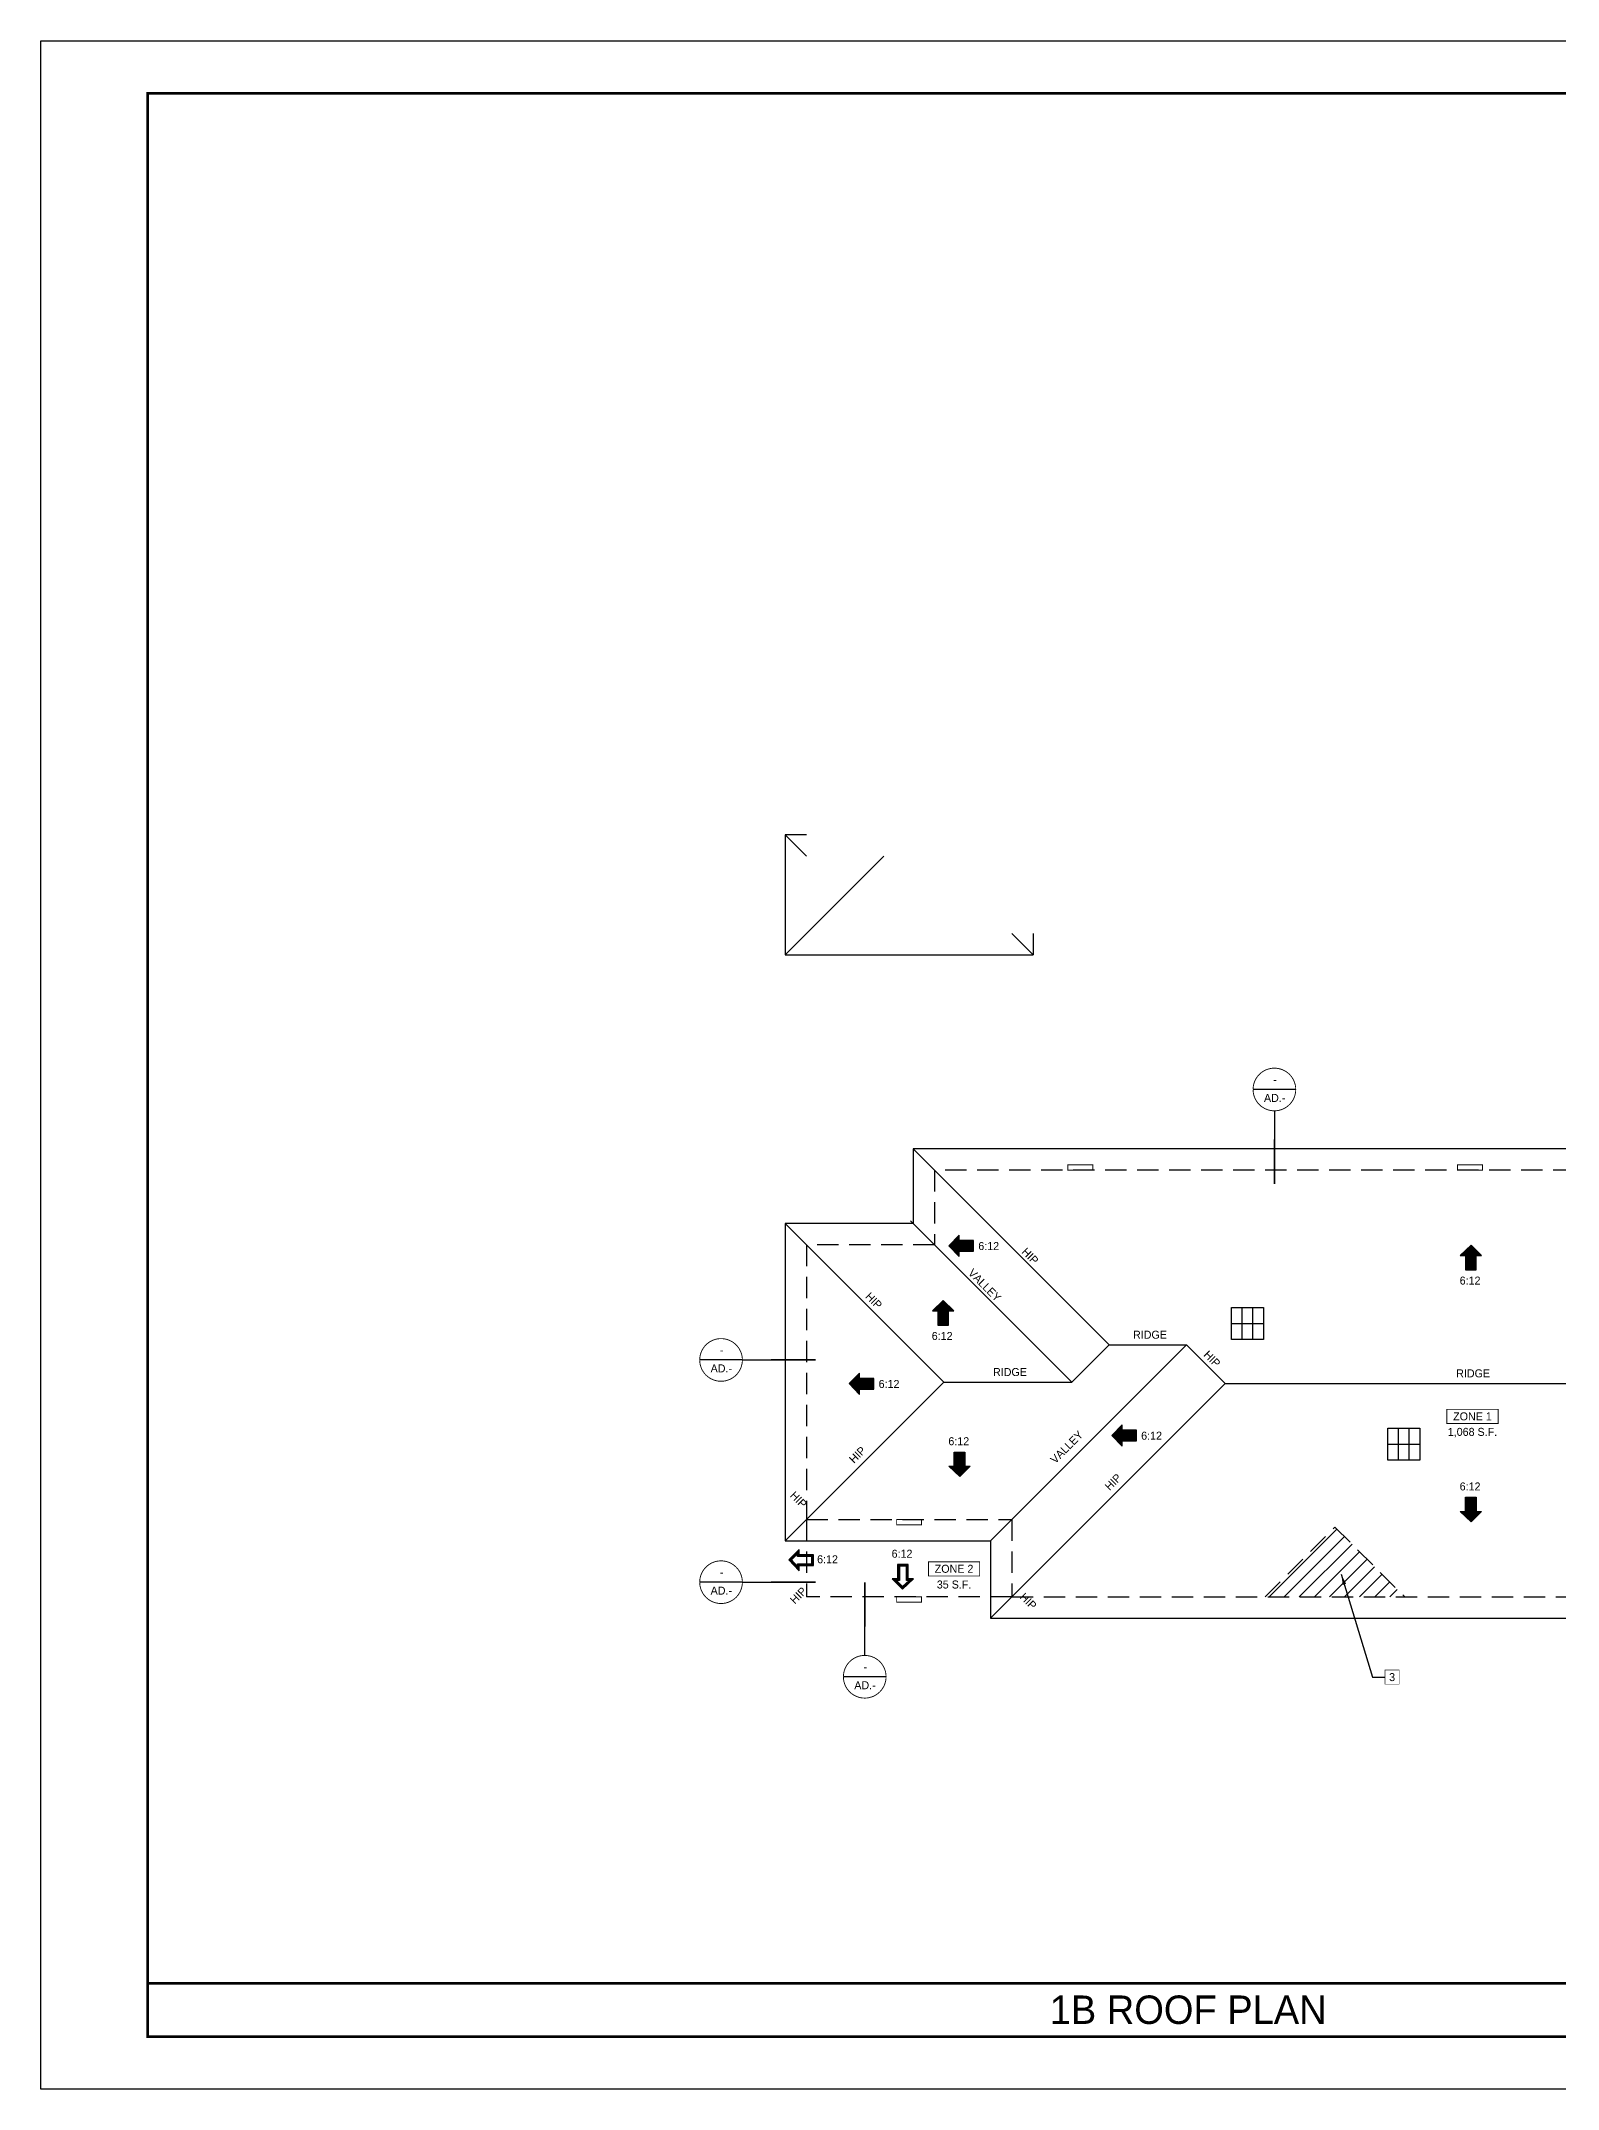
# Model space of a CAD drawing. Extents: x -1728 to 1117, y -1152 to 401.
# Drawn here: x -1728 to -875, y -1152 to 0 of the extents above; entities that cross this region are included whole.
import ezdxf

# ---------------------------------------------------------------- set-up
doc = ezdxf.new("R2010")
doc.units = 0
doc.header["$LTSCALE"] = 48
doc.header["$MEASUREMENT"] = 0
doc.linetypes.add('HIDDEN', pattern=[0.375, 0.25, -0.125])
doc.layers.add('24X36TB', color=7, linetype='CONTINUOUS', lineweight=30)
for name, color, linetype in [('A-DIMS', 3, 'CONTINUOUS'), ('A-HATCH', 40, 'CONTINUOUS'), ('A-RF-BLDG', 42, 'HIDDEN'), ('A-RF-ROOF', 242, 'CONTINUOUS'), ('A-SYM', 2, 'CONTINUOUS'), ('A-SYM TEXT', 3, 'CONTINUOUS'), ('A-SYM-TEXT', 3, 'CONTINUOUS'), ('A-SYMTEXT', 2, 'CONTINUOUS'), ('A-TEXT', 3, 'CONTINUOUS')]:
    doc.layers.add(name, color=color, linetype=linetype)
doc.styles.get("Standard").update_dxf_attribs({"font": 'ERASMD.TTF', "height": 4.5})
doc.dimstyles.new('ARROW$7', dxfattribs={"dimscale": 48, "dimtxt": 0.18, "dimasz": 0.125, "dimexe": 0.1875, "dimexo": 0.0625, "dimgap": 0.09375, "dimtad": 1, "dimdec": 4, "dimzin": 3, "dimdsep": 46, "dimlunit": 4, "dimtxsty": 'Standard', "dimcen": 0.09375, "dimdle": 0.125, "dimclrd": 7, "dimclre": 7, "dimclrt": 7, "dimadec": 0, "dimazin": 0, "dimtfac": 1, "dimtdec": 4, "dimtofl": 0, "dimtmove": 2, "dimatfit": 3, "dimfxl": 1, "dimfrac": 2, "dimtolj": 1, "dimtzin": 0, "dimarcsym": 0})

# ---------------------------------------------------------------- blocks, each defined once
blk = doc.blocks.new('A$C06A91398')
at = {"layer": '24X36TB'}
blk.add_lwpolyline([(-1115.883561834733, 1085.144467869359), (612.116438165267, 1085.144467869359), (612.116438165267, -66.85553213064122), (-1115.883561834733, -66.85553213064122)], close=True, dxfattribs=at)
at = {"layer": '24X36TB', "const_width": 1.5}
blk.add_lwpolyline([(420.616438165267, -37.35553213064122), (420.616438165267, 1055.644467869359), (-1055.883561834733, 1055.644467869359), (-1055.883561834733, -37.35553213064122)], close=True, dxfattribs=at)
blk = doc.blocks.new('ROOF ARROW 1')
at = {"layer": 'A-SYM-TEXT'}
h = blk.add_hatch(color=256, dxfattribs=at)
h.paths.add_polyline_path([(-13.8445185097662, 0.1554814902192452), (-8, -6), (-8, -3), (0, -3), (0, 3), (-8, 3), (-8, 6)])
h.paths.add_polyline_path([(-1, 2), (-1, -2), (-9, -2), (-9, -3.49447086987493), (-12.44839124063583, 0.1373951969799236), (-9, 3.585786437623029), (-9, 2)], flags=16)
blk.add_lwpolyline([(-13.8445185097662, 0.1554814902192447), (-8, -6), (-8, -3), (0, -3), (0, 3), (-8, 3), (-8, 6), (-13.8445185097662, 0.1554814902192447)], dxfattribs=at)
blk.add_lwpolyline([(-12.44839124063583, 0.1373951969799236), (-9, -3.494470869874931), (-9, -2), (-1, -2), (-1, 2), (-9, 2), (-9, 3.585786437623028)], close=True, dxfattribs=at)

msp = doc.modelspace()

# ---------------------------------------------------------------- hatches: boundary and pattern name
at = {"layer": 'A-HATCH'}
h = msp.add_hatch(dxfattribs=at)
h.set_pattern_fill('ANSI31,_O', color=256, scale=48)
h.set_pattern_definition([(45, (33.06779213489426, 0), (-4.242640687119285, 4.242640687119286), [])])
h.paths.add_polyline_path([(-1000.229398228616, -835.9178914970764), (-1039.472038911309, -875.1605321797688), (-960.9867575483692, -875.1605321773225)])
at = {"layer": 'A-SYM-TEXT'}
for points in [[(-1217.353192300894, -677.6501205262807), (-1211.508673791113, -683.8056020165), (-1211.508673791113, -680.8056020165), (-1203.508673791113, -680.8056020165), (-1203.508673791113, -677.8056020165), (-1203.508673791113, -674.8056020165), (-1211.508673791113, -674.8056020165), (-1211.508673791113, -671.8056020165)], [(-923.5812760506847, -677.3404279750694), (-929.7367575409039, -683.1849464848501), (-926.7367575409039, -683.1849464848501), (-926.7367575409039, -691.1849464848501), (-923.7367575409039, -691.1849464848501), (-920.7367575409039, -691.1849464848501), (-920.7367575409039, -683.1849464848501), (-917.7367575409039, -683.1849464848501)], [(-1220.501013526813, -708.4915627546043), (-1226.656495017033, -714.336081264385), (-1223.656495017033, -714.336081264385), (-1223.656495017033, -722.336081264385), (-1220.656495017033, -722.336081264385), (-1217.656495017033, -722.336081264385), (-1217.656495017033, -714.336081264385), (-1214.656495017033, -714.336081264385)], [(-1273.403718037782, -755.2154176499657), (-1267.559199528001, -761.370899140185), (-1267.559199528001, -758.370899140185), (-1259.559199528001, -758.370899140185), (-1259.559199528001, -755.370899140185), (-1259.559199528001, -752.370899140185), (-1267.559199528001, -752.370899140185), (-1267.559199528001, -749.370899140185)], [(-1125.763190336459, -784.3105096708982), (-1119.918671826678, -790.4659911611175), (-1119.918671826678, -787.4659911611175), (-1111.918671826678, -787.4659911611175), (-1111.918671826678, -784.4659911611175), (-1111.918671826678, -781.4659911611175), (-1119.918671826678, -781.4659911611175), (-1119.918671826678, -778.4659911611175)], [(-1211.150427614166, -807.5490820396317), (-1217.305909104385, -801.7045635298508), (-1214.305909104385, -801.7045635298508), (-1214.305909104385, -793.7045635298508), (-1211.305909104385, -793.7045635298509), (-1208.305909104385, -793.7045635298509), (-1208.305909104385, -801.7045635298509), (-1205.305909104385, -801.7045635298509)], [(-1211.150427614161, -807.5490820396317), (-1217.305909104381, -801.7045635298508), (-1214.305909104381, -801.7045635298508), (-1214.305909104381, -793.7045635298508), (-1211.305909104381, -793.7045635298509), (-1208.305909104381, -793.7045635298509), (-1208.305909104381, -801.7045635298509), (-1205.305909104381, -801.7045635298509)], [(-923.5812760506856, -832.9806363935435), (-929.7367575409048, -827.1361178837626), (-926.7367575409048, -827.1361178837626), (-926.7367575409048, -819.1361178837626), (-923.7367575409048, -819.1361178837627), (-920.7367575409048, -819.1361178837627), (-920.7367575409048, -827.1361178837627), (-917.7367575409048, -827.1361178837627)]]:
    msp.add_hatch(color=256, dxfattribs=at).paths.add_polyline_path(points)

# ---------------------------------------------------------------- linework, layer by layer
at = {"layer": '24X36TB', "const_width": 1.5}
msp.add_lwpolyline([(-1668, -1092.5), (-1074, -1092.5), (-191.5, -1092.5)], dxfattribs=at)
at = {"layer": 'A-RF-BLDG'}
for p in [(-1297.486757541497, -831.6605321841944), (-1181.986757541497, -875.1605321841944)]:
    msp.add_line(p, (-1297.486757541496, -875.1605321841944), dxfattribs=at)
for points in [[(-595.4867575414969, -635.1605321842117), (-1225.486757541496, -635.1605321842117), (-1225.486757541496, -677.1605321842216), (-1297.486757541496, -677.1605321842206), (-1297.486757541497, -831.6605321842108), (-1181.986757541497, -831.6605321842108), (-1181.986757541497, -875.1605321842108), (-845.4867575307389, -875.1605321737221), (-845.4867575306903, -887.1605321734793), (-665.4867575415929, -887.1605321849516), (-665.4867575414969, -887.1605321851608), (-665.4867575414969, -887.1605321844745), (-665.4867575398398, -790.660532182902), (-595.4867575414969, -790.660532182902), (-595.4867575414974, -635.1605321842117)], [(-1039.472038915736, -875.1605321841953), (-1000.229398228616, -835.9178914970762), (-960.9867575414974, -875.1605321841944)]]:
    msp.add_lwpolyline(points, dxfattribs=at)
at = {"layer": 'A-RF-ROOF'}
for p, q in [((-1297.505794951969, -446.5575934211104), (-1309.486757541496, -446.5575934211104)), ((-1297.486757541483, -458.5575934211305), (-1309.486757541496, -446.5575934211104)), ((-1253.986757541862, -458.5575934211467), (-1265.986757541854, -470.5575934211467)), ((-1265.986757541854, -470.5575934211467), (-1309.486757541585, -514.057593420903)), ((-1181.986757541513, -502.057593421147), (-1169.98675754153, -514.0575934211377)), ((-1169.986757541756, -502.0575934211467), (-1169.986757541764, -514.057593420903)), ((-1237.486757541496, -623.160532184212), (-1127.236757541512, -733.4105321841598)), ((-1309.486757541496, -665.1605321842198), (-1220.236757541511, -754.410532184176)), ((-1238.986757541491, -663.6605321842245), (-1148.23675754151, -754.4105321841778)), ((-1083.736757541511, -733.4105321841598), (-1193.986757541497, -843.6605321842108)), ((-1127.236757541512, -733.4105321841598), (-1148.236757541518, -754.4105321841779)), ((-1127.236757541512, -733.4105321841598), (-1083.736757541511, -733.4105321841598)), ((-1083.736757541511, -733.4105321841598), (-1061.986757541516, -755.1605321841416)), ((-1220.236757541511, -754.410532184176), (-1309.486757541496, -843.6605321842144)), ((-1220.236757541509, -754.4105321841778), (-1148.236757541518, -754.4105321841779)), ((-1061.986757541679, -755.1605321843053), (-1193.986757541497, -887.1605321842017)), ((-1061.986757541679, -755.1605321843053), (-785.4867575401126, -755.1605321843072))]:
    msp.add_line(p, q, dxfattribs=at)
for points in [[(-1309.486757541493, -446.5575934211104), (-1309.486757541493, -514.057593420903), (-1169.986757541764, -514.057593420903)], [(-583.4867575414899, -623.1605321842119), (-1237.486757541492, -623.1605321842119), (-1237.486757541492, -665.1605321842117), (-1309.486757541496, -665.1605321842117), (-1309.486757541496, -831.6605321842108), (-1309.486757541496, -843.6605321842108), (-1193.986757541497, -843.6605321842108), (-1193.986757541497, -887.160532183967), (-857.4867575414073, -887.160532183967), (-857.4867575411708, -899.160532183967), (-653.4867575422422, -899.160532183967), (-653.4867575414969, -802.6605321815), (-583.4867575403487, -802.6605321840507), (-583.4867575414971, -623.1605321842119)]]:
    msp.add_lwpolyline(points, dxfattribs=at)
at = {"layer": 'A-SYM'}
for p, q in [((-1052.34355506555, -730.3560581864713), (-1052.34355506555, -712.3560581864713)), ((-1046.34355506555, -730.3560581864713), (-1046.34355506555, -712.3560581864713)), ((-1058.34355506555, -721.3560581864713), (-1040.34355506555, -721.3560581864713)), ((-964.4228240252523, -798.3162885488764), (-964.4228240252523, -780.3162885488764)), ((-958.4228240252523, -798.3162885488764), (-958.4228240252523, -780.3162885488764)), ((-970.4228240252523, -789.3162885488764), (-952.4228240252523, -789.3162885488764))]:
    msp.add_line(p, q, dxfattribs=at)
for points, const_width in [([(-1150.440011981489, -635.1605321842117), (-1150.440011981489, -632.1605321842117), (-1136.440011981489, -632.1605321842117), (-1136.440011981489, -635.1605321842117)], 0.5), ([(-931.2710679605098, -635.1605321842117), (-931.2710679605098, -632.1605321842117), (-917.2710679605098, -632.1605321842117), (-917.2710679605098, -635.1605321842117)], 0.5), ([(-937.2882625358525, -777.6785004894646), (-937.2882625358525, -769.6785004894646), (-908.4883973119777, -769.6785004894646), (-908.4883973119777, -777.6785004894646)], 0.5), ([(-1246.736757541497, -834.6605321842108), (-1246.736757541497, -831.6605321842108), (-1232.736757541497, -831.6605321842108), (-1232.736757541497, -834.6605321842108)], 0.5), ([(-1228.862800440711, -863.3983247350279), (-1228.862800440711, -855.3983247350279), (-1200.062935216836, -855.3983247350279), (-1200.062935216836, -863.3983247350279)], 0.5), ([(-1246.736757541496, -878.1605321841944), (-1246.736757541496, -875.1605321841944), (-1232.736757541496, -875.1605321841944), (-1232.736757541496, -878.1605321841944)], 0.5), ([(-972.0771999422814, -924.3248984728436), (-964.0771999422814, -924.3248984728436), (-964.0771999422814, -916.3248984728436), (-972.0771999422814, -916.3248984728436)], 0.25)]:
    msp.add_lwpolyline(points, close=True, dxfattribs=dict(at, const_width=const_width))
for points in [[(-1058.34355506555, -712.3560581864713), (-1040.34355506555, -712.3560581864713), (-1040.34355506555, -730.3560581864713), (-1058.34355506555, -730.3560581864713)], [(-970.4228240252523, -780.3162885488764), (-952.4228240252523, -780.3162885488764), (-952.4228240252523, -798.3162885488764), (-970.4228240252523, -798.3162885488764)]]:
    msp.add_lwpolyline(points, close=True, dxfattribs=at)
at = {"layer": 'A-SYM-TEXT'}
for points in [[(-1217.35319230088, -677.6501205262807), (-1211.508673791113, -683.8056020165), (-1211.508673791113, -680.8056020165), (-1203.508673791113, -680.8056020165), (-1203.508673791113, -674.8056020165), (-1211.508673791113, -674.8056020165), (-1211.508673791113, -671.8056020165), (-1217.35319230088, -677.6501205262807)], [(-923.5812760506847, -677.3404279750839), (-929.7367575409039, -683.1849464848501), (-926.7367575409039, -683.1849464848501), (-926.7367575409039, -691.1849464848501), (-920.7367575409039, -691.1849464848501), (-920.7367575409039, -683.1849464848501), (-917.7367575409039, -683.1849464848501), (-923.5812760506847, -677.3404279750839)], [(-1220.501013526813, -708.4915627546188), (-1226.656495017033, -714.336081264385), (-1223.656495017033, -714.336081264385), (-1223.656495017033, -722.336081264385), (-1217.656495017033, -722.336081264385), (-1217.656495017033, -714.336081264385), (-1214.656495017033, -714.336081264385), (-1220.501013526813, -708.4915627546188)], [(-1273.403718037767, -755.2154176499657), (-1267.559199528001, -761.370899140185), (-1267.559199528001, -758.370899140185), (-1259.559199528001, -758.370899140185), (-1259.559199528001, -752.370899140185), (-1267.559199528001, -752.370899140185), (-1267.559199528001, -749.370899140185), (-1273.403718037767, -755.2154176499657)], [(-1125.763190336444, -784.3105096708982), (-1119.918671826678, -790.4659911611175), (-1119.918671826678, -787.4659911611175), (-1111.918671826678, -787.4659911611175), (-1111.918671826678, -781.4659911611175), (-1119.918671826678, -781.4659911611175), (-1119.918671826678, -778.4659911611175), (-1125.763190336444, -784.3105096708982)], [(-1211.150427614166, -807.5490820396171), (-1217.305909104385, -801.7045635298508), (-1214.305909104385, -801.7045635298508), (-1214.305909104385, -793.7045635298508), (-1208.305909104385, -793.7045635298509), (-1208.305909104385, -801.7045635298509), (-1205.305909104385, -801.7045635298509), (-1211.150427614166, -807.5490820396171)], [(-1211.150427614161, -807.5490820396171), (-1217.305909104381, -801.7045635298508), (-1214.305909104381, -801.7045635298508), (-1214.305909104381, -793.7045635298508), (-1208.305909104381, -793.7045635298509), (-1208.305909104381, -801.7045635298509), (-1205.305909104381, -801.7045635298509), (-1211.150427614161, -807.5490820396171)], [(-923.5812760506856, -832.9806363935289), (-929.7367575409048, -827.1361178837626), (-926.7367575409048, -827.1361178837626), (-926.7367575409048, -819.1361178837626), (-920.7367575409048, -819.1361178837627), (-920.7367575409048, -827.1361178837627), (-917.7367575409048, -827.1361178837627), (-923.5812760506856, -832.9806363935289)]]:
    msp.add_lwpolyline(points, dxfattribs=at)
at = {"layer": 'A-SYMTEXT'}
for p, q in [((-1022.292216510808, -589.7717033721992), (-1046.284335874336, -589.7717033721992)), ((-1034.284335874205, -601.7717033723447), (-1034.284335874205, -617.9002315523749)), ((-1333.518490561127, -741.8985090076676), (-1357.510609924654, -741.8985090076676)), ((-1333.518490561127, -741.8985090076676), (-1317.389962381097, -741.8985090076676)), ((-1333.518490561127, -866.9105321842026), (-1357.510609924654, -866.9105321842026)), ((-1333.518490561127, -866.9105321842026), (-1317.389962381097, -866.9105321842026)), ((-1264.696101162151, -908.101510191781), (-1264.696101162151, -891.9729820117509)), ((-1252.702827706141, -920.1042964175294), (-1276.694947069668, -920.1042964175294))]:
    msp.add_line(p, q, dxfattribs=at)
at = {"layer": 'A-SYMTEXT', "const_width": 0.5}
for points in [[(-1046.282508216213, -589.9811322494561, 229.181663609521), (-1046.284335874336, -589.7717033722065)], [(-1357.508782266531, -742.1079378849245, 229.181663609521), (-1357.510609924654, -741.8985090076749)], [(-1357.508782266531, -867.1199610614522, 229.181663609521), (-1357.510609924654, -866.9105321842026)], [(-1276.693119411545, -920.3137252947863, 229.181663609521), (-1276.694947069668, -920.1042964175367)]]:
    msp.add_lwpolyline(points, format="xyb", dxfattribs=at)
at = {"layer": 'A-SYMTEXT', "const_width": 1}
for points in [[(-1034.284335874205, -617.9002315523749), (-1034.284335874205, -642.9193225967892)], [(-1317.389962381097, -741.8985090076676), (-1292.370871336682, -741.8985090076676)], [(-1317.389962381097, -866.9105321842026), (-1292.370871336682, -866.9105321842026)], [(-1264.696101162151, -891.9729820117509), (-1264.696101162151, -866.9538909673365)]]:
    msp.add_lwpolyline(points, dxfattribs=at)

# ---------------------------------------------------------------- block references
at = {"layer": 'A-DIMS'}
msp.add_blockref('A$C06A91398', (-612.116438165267, -1085.144467869359), dxfattribs=at)
at = {"layer": 'A-SYM-TEXT'}
msp.add_blockref('ROOF ARROW 1', (-1293.513999840627, -854.4961634087622), dxfattribs=at)
at = {"layer": 'A-SYM-TEXT', "rotation": 90}
msp.add_blockref('ROOF ARROW 1', (-1243.224473046674, -856.9753294566992), dxfattribs=at)

# ---------------------------------------------------------------- texts
at = {"layer": 'A-SYM TEXT', "insert": (-968.0808023018126, -920.3248984728436), "char_height": 4.5, "width": 8.007204719033325, "attachment_point": 5}
msp.add_mtext('3', dxfattribs=at)
at = {"layer": 'A-SYM-TEXT', "char_height": 4.5, "attachment_point": 5}
for s, insert, width in [('-', (-1034.002213734757, -584.2391939225918), 10.82924567061127), ('AD.-', (-1034.135996291416, -594.5287830880106), 10.82924567061127), ('-', (-1345.228487785075, -736.3659995580601), 10.82924567061127), ('AD.-', (-1345.362270341734, -746.655588723479), 10.82924567061127), ('ZONE 1', (-922.8883299239151, -773.6785004894646), 28.7998652238748), ('1,068 S.F.', (-922.8883299239151, -782.7720757317675), 28.7998652238748), ('-', (-1345.228487785075, -861.3780227345951), 10.82924567061127), ('ZONE 2', (-1214.462867828774, -859.3983247350279), 28.7998652238748), ('AD.-', (-1345.362270341734, -871.667611900014), 10.82924567061127), ('35 S.F.', (-1214.462867828774, -868.2427663825238), 28.7998652238748), ('-', (-1264.412824930089, -914.571786967922), 10.82924567061127), ('AD.-', (-1264.546607486748, -924.8613761333409), 10.82924567061127)]:
    msp.add_mtext(s, dxfattribs=dict(at, insert=insert, width=width))
at = {"layer": 'A-TEXT'}
for s, p in [('6:12', (-1200.822451656037, -680.0905099202182)), ('6:12', (-930.0850213897279, -699.5141626212726)), ('RIDGE', (-1113.799015070122, -729.9528513240039)), ('6:12', (-1227.004758865857, -730.6652974008075)), ('RIDGE', (-1192.549015070119, -750.9528513240218)), ('RIDGE', (-932.0490150695055, -751.7028513241503)), ('6:12', (-1256.872977392925, -757.6558070439032)), ('6:12', (-1109.232449691602, -786.7508990648357)), ('6:12', (-1217.654172953209, -789.8753473934283)), ('6:12', (-1217.654172953205, -789.8753473934283)), ('6:12', (-930.0850213897284, -815.3069017473401)), ('6:12', (-1291.467384732008, -856.277061385)), ('6:12', (-1249.572736895498, -853.1461133202768))]:
    msp.add_text(s, height=4.5, dxfattribs=at).set_placement(p)
for s, rotation, p in [('HIP', 315.0000000000047, (-1176.791985554746, -681.5472436642492)), ('VALLEY', 315.0000000000047, (-1206.915008876985, -693.4242203420287)), ('HIP', 315.0000000000047, (-1264.773765838049, -706.6048945076078)), ('HIP', 315.0000000000047, (-1074.470283757276, -739.3755252338261)), ('VALLEY', 44.99999999999327, (-1157.544888073975, -800.5874580691719)), ('HIP', 44.99999999999327, (-1270.73286297332, -800.416558149173)), ('HIP', 44.99999999999327, (-1127.000332183289, -815.6840273591123)), ('HIP', 315.0000000000047, (-1307.059947050689, -818.5363040023918)), ('HIP', 44.99999999999327, (-1304.013664029493, -879.4730083412402)), ('HIP', 315.0000000000047, (-1177.85216096643, -875.6761084951637))]:
    msp.add_text(s, height=4.5, rotation=rotation, dxfattribs=at).set_placement(p)
at = {"layer": 'A-TEXT', "insert": (-1082.787607873403, -1107.5), "char_height": 16, "width": 1170.42478425319, "attachment_point": 5}
msp.add_mtext('1B ROOF PLAN', dxfattribs=at)

# ---------------------------------------------------------------- leaders
at = {"layer": 'A-SYM-TEXT'}
msp.add_leader([(-996.6750617474081, -862.3501788555825), (-979.0771999422814, -920.3248984728436), (-972.0771999422814, -920.3248984728436)], dimstyle='ARROW$7', dxfattribs=at)

doc.saveas('drawing.dxf')
